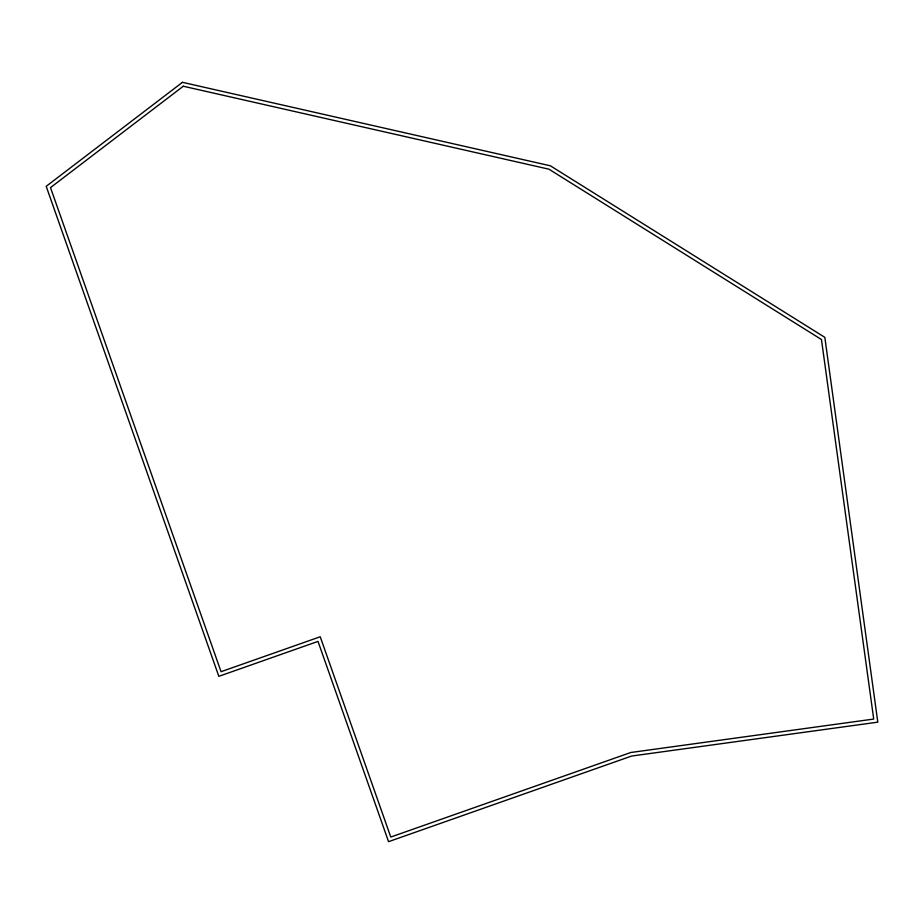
<?xml version="1.0" encoding="UTF-8"?>
<svg xmlns="http://www.w3.org/2000/svg" width="924" height="924" viewBox="0 0 924 924"><rect width="100%" height="100%" fill="white"/><g stroke="black" fill="none" stroke-linecap="round" stroke-linejoin="round"><path stroke-width="1.39" d="M182.444 82.328L46.2 186.325L218.838 676.333L318.006 641.395L388.565 841.672L631.623 756.04L877.8 722.152L824.832 337.352L550.369 165.8L182.444 82.328M183.298 86.232L50.497 187.607L221.055 671.702L320.224 636.763L390.783 837.052L630.769 752.506L873.711 719.057L821.471 339.535L548.971 169.196L183.298 86.232"/></g></svg>
